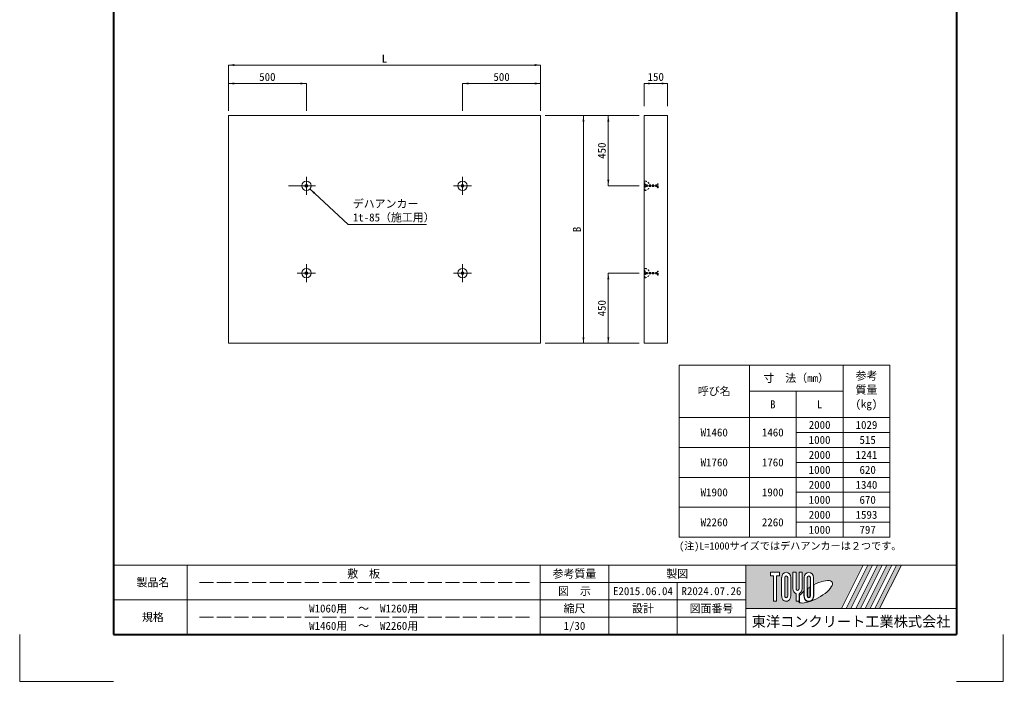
# Model space of a CAD drawing. Units: millimetres at full size. Extents: x 437 to 15013, y 6664 to 15633.
# Drawn here: x 8713 to 15013, y 6664 to 10906 of the extents above; entities that cross this region are included whole.
import ezdxf
from ezdxf.enums import TextEntityAlignment as Align

# ---------------------------------------------------------------- set-up
doc = ezdxf.new("R2010")
doc.units = ezdxf.units.MM
doc.header["$LTSCALE"] = 15
for name, pattern in [('DASHED', [7.5, 6, -1.5]), ('USER1', [1.35, 0.75, -0.6]), ('USER2', [28.575, 19.05, -3.175, 3.175, -3.175])]:
    doc.linetypes.add(name, pattern=pattern)
doc.layers.add('0_2', color=7, linetype='Continuous')
for name, color, linetype, lineweight in [('Defpoints_3', 7, 'Continuous', 13), ('インサート', 3, 'USER1', 5), ('図枠', 7, 'Continuous', 5), ('寸法線', 7, 'Continuous', 9), ('寸法表', 30, 'Continuous', 20), ('本体', 2, 'Continuous', 20), ('補助線', 8, 'Continuous', 13)]:
    doc.layers.add(name, color=color, linetype=linetype, lineweight=lineweight)
doc.styles.add('ＭＳ ゴシック', font='')
doc.styles.get('ＭＳ ゴシック').set_extended_font_data('MS Gothic')

# ---------------------------------------------------------------- blocks, each defined once
blk = doc.blocks.new('filled_arrow')
at = {"color": 0, "linetype": 'Continuous', "lineweight": -2}
blk.add_solid([(7.5, 1.25), (0, 0), (7.5, -1.25)], dxfattribs=at)

msp = doc.modelspace()

# ---------------------------------------------------------------- hatches: boundary and pattern name
at = {"layer": '図枠'}
h = msp.add_hatch(color=256, dxfattribs=at)
h.paths.add_polyline_path([(13363.06, 7409.2), (13363.06, 7130.76), (13975.62, 7130.76), (14114.84, 7409.2)])
edge = h.paths.add_edge_path(flags=16)
edge.add_ellipse((13807.81, 7237.8), major_axis=(109.09, 61.06), ratio=0.3471473, start_angle=-144.311216, end_angle=72.189903, ccw=False)
edge.add_ellipse((13767.42, 7211.44), major_axis=(0, 37.12), ratio=0.8463542, start_angle=-160.703457, end_angle=-90)
edge.add_line((13798.84, 7211.44), (13798.84, 7282.21))
edge = h.paths.add_edge_path(flags=16)
edge.add_ellipse((13767.42, 7328.52), major_axis=(0, 34.27), ratio=0.8463542, start_angle=-90, end_angle=90, ccw=False)
edge.add_line((13796.42, 7328.52), (13796.42, 7211.44))
edge.add_ellipse((13767.42, 7211.44), major_axis=(0, 34.27), ratio=0.8463542, start_angle=90, end_angle=-90, ccw=False)
edge.add_line((13738.41, 7211.44), (13738.41, 7328.52))
edge = h.paths.add_edge_path(flags=16)
edge.add_line((13777.08, 7328.52), (13777.08, 7211.44))
edge.add_ellipse((13767.42, 7211.44), major_axis=(0, 11.42), ratio=0.8463542, start_angle=90, end_angle=-90, ccw=False)
edge.add_line((13757.75, 7211.44), (13757.75, 7328.52))
edge.add_ellipse((13767.42, 7328.52), major_axis=(0, 11.42), ratio=0.8463542, start_angle=-90, end_angle=90, ccw=False)
edge = h.paths.add_edge_path(flags=16)
edge.add_line((13774.67, 7268.68), (13774.67, 7211.44))
edge.add_ellipse((13767.42, 7211.44), major_axis=(0, 8.57), ratio=0.8463542, start_angle=90, end_angle=-90, ccw=False)
edge.add_line((13760.16, 7211.44), (13760.16, 7259.31))
edge.add_ellipse((13807.81, 7237.8), major_axis=(109.09, 61.06), ratio=0.3471473, start_angle=107.791742, end_angle=126.471319, ccw=False)
edge = h.paths.add_edge_path(flags=16)
edge.add_line((13723.91, 7362.79), (13723.91, 7257.84))
edge.add_ellipse((13694.91, 7257.84), major_axis=(0, 34.27), ratio=0.8463542, start_angle=-163.341167, end_angle=-90, ccw=False)
edge.add_line((13704.57, 7225.54), (13704.57, 7177.17))
edge.add_line((13704.57, 7177.17), (13685.24, 7177.17))
edge.add_line((13685.24, 7177.17), (13685.24, 7225.54))
edge.add_ellipse((13694.91, 7257.84), major_axis=(0, 34.27), ratio=0.8463542, start_angle=90, end_angle=163.341167, ccw=False)
edge.add_line((13665.9, 7257.84), (13665.9, 7362.79))
edge.add_line((13665.9, 7362.79), (13685.24, 7362.79))
edge.add_line((13685.24, 7362.79), (13685.24, 7257.84))
edge.add_ellipse((13694.91, 7257.84), major_axis=(0, 11.42), ratio=0.8463542, start_angle=90, end_angle=-90)
edge.add_line((13704.57, 7257.84), (13704.57, 7362.79))
edge.add_line((13704.57, 7362.79), (13723.91, 7362.79))
edge = h.paths.add_edge_path(flags=16)
edge.add_line((13735.99, 7240.99), (13735.99, 7211.44))
edge.add_ellipse((13767.42, 7211.44), major_axis=(0, 37.12), ratio=0.8463542, start_angle=90, end_angle=-171.54427)
edge.add_ellipse((13807.81, 7237.8), major_axis=(109.09, 61.06), ratio=0.3471473, start_angle=-178.649536, end_angle=-148.292442, ccw=False)
edge.add_line((13700.41, 7174.31), (13706.99, 7174.31))
edge.add_line((13706.99, 7174.31), (13706.99, 7210.51))
edge.add_ellipse((13807.81, 7237.8), major_axis=(109.09, 61.06), ratio=0.3471473, start_angle=148.21912, end_angle=165.908122, ccw=False)
edge = h.paths.add_edge_path(flags=16)
edge.add_ellipse((13622.4, 7328.52), major_axis=(0, 34.27), ratio=0.8463542, start_angle=-90, end_angle=90, ccw=False)
edge.add_line((13651.4, 7328.52), (13651.4, 7211.44))
edge.add_ellipse((13622.4, 7211.44), major_axis=(0, 34.27), ratio=0.8463542, start_angle=90, end_angle=-90, ccw=False)
edge.add_line((13593.39, 7211.44), (13593.39, 7328.52))
edge = h.paths.add_edge_path(flags=16)
edge.add_line((13632.06, 7328.52), (13632.06, 7211.44))
edge.add_ellipse((13622.4, 7211.44), major_axis=(0, 11.42), ratio=0.8463542, start_angle=90, end_angle=-90, ccw=False)
edge.add_line((13612.73, 7211.44), (13612.73, 7328.52))
edge.add_ellipse((13622.4, 7328.52), major_axis=(0, 11.42), ratio=0.8463542, start_angle=-90, end_angle=90, ccw=False)
h.paths.add_polyline_path([(13578.89, 7362.79), (13578.89, 7339.95), (13559.55, 7339.95), (13559.55, 7177.17), (13540.22, 7177.17), (13540.22, 7339.95), (13520.88, 7339.95), (13520.88, 7362.79)], flags=16)
for points in [[(14006.25, 7130.76), (14036.88, 7130.76), (14176.1, 7409.2), (14145.47, 7409.2)], [(14237.35, 7409.2), (14206.72, 7409.2), (14067.5, 7130.76), (14098.13, 7130.76)], [(14298.61, 7409.2), (14267.98, 7409.2), (14128.76, 7130.76), (14159.39, 7130.76)], [(14359.86, 7409.2), (14329.24, 7409.2), (14190.02, 7130.76), (14220.65, 7130.76)]]:
    msp.add_hatch(color=256, dxfattribs=at).paths.add_polyline_path(points)

# ---------------------------------------------------------------- linework, layer by layer
at = {"layer": 'Defpoints_3'}
for p, q in [((8713.06, 6963.7), (8713.06, 6663.7)), ((15013.06, 6963.7), (15013.06, 6663.7)), ((9313.06, 6663.7), (8713.06, 6663.7)), ((14713.06, 6663.7), (15013.06, 6663.7))]:
    msp.add_line(p, q, dxfattribs=at)
at = {"layer": 'インサート', "color": 7}
for p, q in [((12711.74, 9810.7), (12711.74, 9870.7)), ((12711.74, 9870.7), (12716.74, 9870.7)), ((12711.74, 9844.7), (12716.74, 9844.7)), ((12711.74, 9836.7), (12716.74, 9836.7)), ((12716.74, 9810.7), (12716.74, 9870.7)), ((12716.74, 9849.7), (12720.74, 9849.7)), ((12716.74, 9831.7), (12720.74, 9831.7)), ((12723.74, 9845.7), (12720.74, 9849.7)), ((12720.74, 9831.7), (12720.74, 9849.7)), ((12720.74, 9831.7), (12723.74, 9835.7)), ((12723.74, 9835.7), (12723.74, 9845.7)), ((12723.74, 9845.7), (12793.43, 9845.7)), ((12723.74, 9835.7), (12793.39, 9835.7)), ((12796.33, 9847.93), (12797.74, 9853.2)), ((12796.33, 9833.48), (12797.74, 9828.2)), ((12797.74, 9828.2), (12797.74, 9853.2)), ((12797.74, 9853.2), (12801.74, 9853.2)), ((12797.74, 9828.2), (12801.74, 9828.2)), ((12801.74, 9828.2), (12801.74, 9853.2)), ((12711.74, 9810.7), (12716.74, 9810.7)), ((12711.74, 9250.7), (12711.74, 9310.7)), ((12711.74, 9310.7), (12716.74, 9310.7)), ((12711.74, 9284.7), (12716.74, 9284.7)), ((12711.74, 9276.7), (12716.74, 9276.7)), ((12716.74, 9250.7), (12716.74, 9310.7)), ((12716.74, 9289.7), (12720.74, 9289.7)), ((12716.74, 9271.7), (12720.74, 9271.7)), ((12723.74, 9285.7), (12720.74, 9289.7)), ((12720.74, 9271.7), (12720.74, 9289.7)), ((12720.74, 9271.7), (12723.74, 9275.7)), ((12723.74, 9275.7), (12723.74, 9285.7)), ((12723.74, 9285.7), (12793.43, 9285.7)), ((12723.74, 9275.7), (12793.39, 9275.7)), ((12796.33, 9287.93), (12797.74, 9293.2)), ((12796.33, 9273.48), (12797.74, 9268.2)), ((12797.74, 9268.2), (12797.74, 9293.2)), ((12797.74, 9293.2), (12801.74, 9293.2)), ((12797.74, 9268.2), (12801.74, 9268.2)), ((12801.74, 9268.2), (12801.74, 9293.2)), ((12711.74, 9250.7), (12716.74, 9250.7))]:
    msp.add_line(p, q, dxfattribs=at)
at = {"layer": 'インサート', "color": 7, "linetype": 'Continuous', "lineweight": 9}
for centre, radius in [((10549.47, 9840.7), 30), ((10549.47, 9840.7), 9), ((11549.47, 9840.7), 30), ((11549.47, 9840.7), 9), ((10549.47, 9280.7), 30), ((10549.47, 9280.7), 9), ((11549.47, 9280.7), 30), ((11549.47, 9280.7), 9)]:
    msp.add_circle(centre, radius, dxfattribs=at)
at = {"layer": 'インサート', "color": 7}
for centre, radius, start, end in [((12716.74, 9840.7), 30, 270, 90), ((12793.43, 9832.7), 3, 14.99312, 90.70776), ((12793.43, 9848.7), 3, 270, 345.01637), ((12716.74, 9280.7), 30, 270, 90), ((12793.43, 9272.7), 3, 14.99312, 90.70776), ((12793.43, 9288.7), 3, 270, 345.01637)]:
    msp.add_arc(centre, radius, start, end, dxfattribs=at)
at = {"layer": '図枠', "lineweight": 40}
for p, q in [((9313.06, 15273.7), (9313.06, 6963.7)), ((14713.06, 15273.7), (14713.06, 6963.7)), ((9313.06, 6963.7), (14713.06, 6963.7))]:
    msp.add_line(p, q, dxfattribs=at)
at = {"layer": '図枠', "lineweight": 13}
for p, q in [((14713.06, 7409.2), (9313.06, 7409.2)), ((9785.56, 6963.7), (9785.56, 7409.2)), ((12046.81, 6963.7), (12046.81, 7409.2)), ((12485.56, 6963.7), (12485.56, 7409.2)), ((13363.06, 6963.7), (13363.06, 7409.2)), ((13363.06, 7297.83), (12046.81, 7297.83)), ((12924.31, 6963.7), (12924.31, 7297.83)), ((13363.06, 7186.45), (9313.06, 7186.45)), ((13363.06, 7075.08), (12046.81, 7075.08))]:
    msp.add_line(p, q, dxfattribs=at)
at = {"layer": '図枠'}
for p, q in [((13363.06, 7409.2), (14114.84, 7409.2)), ((14114.84, 7409.2), (13975.62, 7130.76)), ((14145.47, 7409.2), (14006.25, 7130.76)), ((14176.1, 7409.2), (14036.88, 7130.76)), ((14206.72, 7409.2), (14067.5, 7130.76)), ((14237.35, 7409.2), (14098.13, 7130.76)), ((14267.98, 7409.2), (14128.76, 7130.76)), ((14145.47, 7409.2), (14176.1, 7409.2)), ((14298.61, 7409.2), (14159.39, 7130.76)), ((14329.24, 7409.2), (14190.02, 7130.76)), ((14206.72, 7409.2), (14237.35, 7409.2)), ((14359.86, 7409.2), (14220.65, 7130.76)), ((14267.98, 7409.2), (14298.61, 7409.2)), ((14329.24, 7409.2), (14359.86, 7409.2)), ((13520.88, 7362.79), (13520.88, 7339.95)), ((13520.88, 7362.79), (13578.89, 7362.79)), ((13540.22, 7339.95), (13520.88, 7339.95)), ((13540.22, 7339.95), (13540.22, 7177.17)), ((13559.55, 7339.95), (13559.55, 7177.17)), ((13578.89, 7339.95), (13559.55, 7339.95)), ((13578.89, 7362.79), (13578.89, 7339.95)), ((13593.39, 7328.52), (13593.39, 7211.44)), ((13612.73, 7211.44), (13612.73, 7328.52)), ((13632.06, 7328.52), (13632.06, 7211.44)), ((13651.4, 7211.44), (13651.4, 7328.52)), ((13665.9, 7362.79), (13685.24, 7362.79)), ((13665.9, 7257.84), (13665.9, 7362.79)), ((13685.24, 7362.79), (13685.24, 7257.84)), ((13704.57, 7362.79), (13723.91, 7362.79)), ((13704.57, 7257.84), (13704.57, 7362.79)), ((13723.91, 7362.79), (13723.91, 7257.84)), ((13738.41, 7328.52), (13738.41, 7211.44)), ((13757.75, 7211.44), (13757.75, 7328.52)), ((13777.08, 7328.52), (13777.08, 7211.44)), ((13796.42, 7211.44), (13796.42, 7328.52)), ((13760.16, 7211.44), (13760.16, 7259.31)), ((13774.67, 7268.68), (13774.67, 7211.44)), ((13798.84, 7211.44), (13798.84, 7282.21)), ((13685.24, 7225.54), (13685.24, 7177.17)), ((13704.57, 7225.54), (13704.57, 7177.17)), ((13706.99, 7210.51), (13706.99, 7174.31)), ((13735.99, 7240.99), (13735.99, 7211.44)), ((13363.06, 7130.76), (13975.62, 7130.76)), ((13559.55, 7177.17), (13540.22, 7177.17)), ((13704.57, 7177.17), (13685.24, 7177.17)), ((13700.41, 7174.31), (13706.99, 7174.31)), ((14006.25, 7130.76), (14036.88, 7130.76)), ((14067.5, 7130.76), (14098.13, 7130.76)), ((14128.76, 7130.76), (14159.39, 7130.76)), ((14190.02, 7130.76), (14220.65, 7130.76))]:
    msp.add_line(p, q, dxfattribs=at)
at = {"layer": '図枠', "linetype": 'DASHED', "lineweight": 9}
for p, q in [((11979.31, 7297.83), (9853.06, 7297.83)), ((11979.31, 7075.08), (9853.06, 7075.08))]:
    msp.add_line(p, q, dxfattribs=at)
at = {"layer": '図枠'}
for centre, major_axis, ratio, start_param, end_param in [((13622.4, 7328.52), (0, 34.27), 0.846354, 4.712389, 7.8539816), ((13622.4, 7328.52), (0, 11.42), 0.846354, 4.712389, 7.8539816), ((13767.42, 7328.52), (0, 34.27), 0.846354, 4.712389, 7.8539816), ((13767.42, 7328.52), (0, 11.42), 0.846354, 4.712389, 7.8539816), ((13807.81, 7237.8), (109.09, 61.06), 0.347147, 4.2621853, 7.7429163), ((13694.91, 7257.84), (0, 34.27), 0.846354, 1.5707963, 2.8017557), ((13694.91, 7257.84), (0, 11.42), 0.846354, 1.5707963, 4.712389), ((13694.91, 7257.84), (0, 34.27), 0.846354, 3.4814296, 4.712389), ((13807.81, 7237.8), (109.09, 61.06), 0.347147, 1.6817405, 1.8219833), ((13622.4, 7211.44), (0, 34.27), 0.846354, 1.5707963, 4.712389), ((13622.4, 7211.44), (0, 11.42), 0.846354, 1.5707963, 4.712389), ((13807.81, 7237.8), (109.09, 61.06), 0.347147, 2.0815197, 2.5155126), ((13767.42, 7211.44), (0, 37.12), 0.846354, 1.5707963, 3.3154679), ((13767.42, 7211.44), (0, 34.27), 0.846354, 1.5707963, 4.712389), ((13767.42, 7211.44), (0, 11.42), 0.846354, 1.5707963, 4.712389), ((13767.42, 7211.44), (0, 8.57), 0.846354, 1.5707963, 4.712389), ((13767.42, 7211.44), (0, 37.12), 0.846354, 3.5338438, 4.712389), ((13807.81, 7237.8), (109.09, 61.06), 0.347147, 3.2093975, 4.2004451)]:
    msp.add_ellipse(centre, major_axis=major_axis, ratio=ratio, start_param=start_param, end_param=end_param, dxfattribs=at)
at = {"layer": '寸法線'}
for p, q in [((10049.47, 10614.61), (12049.47, 10614.61)), ((10049.47, 10320.7), (10049.47, 10614.61)), ((12049.47, 10320.7), (12049.47, 10614.61)), ((10049.47, 10496.37), (10549.47, 10496.37)), ((10049.47, 10320.7), (10049.47, 10496.37)), ((10549.47, 10320.7), (10549.47, 10496.37)), ((11549.47, 10496.37), (12049.47, 10496.37)), ((11549.47, 10320.7), (11549.47, 10496.37)), ((12049.47, 10320.7), (12049.47, 10496.37)), ((12079.47, 10290.7), (12323.79, 10290.7)), ((12323.79, 8830.7), (12323.79, 10290.7)), ((12323.79, 8830.7), (12323.79, 10290.7)), ((12681.74, 10290.7), (12323.79, 10290.7)), ((12483.08, 9840.7), (12483.08, 10290.7)), ((12681.74, 10290.7), (12483.08, 10290.7)), ((12681.74, 9840.7), (12483.08, 9840.7)), ((12483.08, 8830.7), (12483.08, 9280.7)), ((12681.74, 9280.7), (12483.08, 9280.7)), ((12079.47, 8830.7), (12323.79, 8830.7)), ((12681.74, 8830.7), (12323.79, 8830.7)), ((12681.74, 8830.7), (12483.08, 8830.7))]:
    msp.add_line(p, q, dxfattribs=at)
at = {"layer": '寸法線', "lineweight": 13}
for p, q in [((12711.74, 10496.37), (12861.74, 10496.37)), ((12711.74, 10350.7), (12711.74, 10496.37)), ((12861.74, 10350.7), (12861.74, 10496.37))]:
    msp.add_line(p, q, dxfattribs=at)
at = {"layer": '寸法線', "linetype": 'USER2'}
for p, q in [((10549.47, 9898.9), (10549.47, 9782.5)), ((11549.47, 9898.9), (11549.47, 9782.5)), ((10491.27, 9840.7), (10607.67, 9840.7)), ((11491.27, 9840.7), (11607.67, 9840.7)), ((10549.47, 9338.9), (10549.47, 9222.5)), ((11549.47, 9338.9), (11549.47, 9222.5)), ((10491.27, 9280.7), (10607.67, 9280.7)), ((11491.27, 9280.7), (11607.67, 9280.7))]:
    msp.add_line(p, q, dxfattribs=at)
at = {"layer": '寸法線'}
msp.add_lwpolyline([(10571.85, 9820.72), (10816.7, 9591.63), (11318.17, 9591.63)], dxfattribs=at)
at = {"layer": '寸法表'}
for p, q in [((12936.46, 8691.49), (14286.46, 8691.49)), ((12936.46, 8691.49), (12936.46, 7587.49)), ((13386.46, 8691.49), (13386.46, 7587.49)), ((13986.46, 8691.49), (13986.46, 7587.49)), ((14286.46, 8691.49), (14286.46, 7587.49)), ((13386.46, 8523.49), (13986.46, 8523.49)), ((13686.46, 8523.49), (13686.46, 7587.49)), ((12936.46, 8355.49), (14286.46, 8355.49)), ((13686.46, 8259.49), (14286.46, 8259.49)), ((12936.46, 8163.49), (14286.46, 8163.49)), ((13686.46, 8067.49), (14286.46, 8067.49)), ((12936.46, 7971.49), (14286.46, 7971.49)), ((13686.46, 7875.49), (14286.46, 7875.49)), ((12936.46, 7779.49), (14286.46, 7779.49)), ((13686.46, 7683.49), (14286.46, 7683.49)), ((12936.46, 7587.49), (14286.46, 7587.49))]:
    msp.add_line(p, q, dxfattribs=at)
at = {"layer": '本体'}
for p, q in [((12049.47, 10290.7), (10049.47, 10290.7)), ((10049.47, 10290.7), (10049.47, 8830.7)), ((12049.47, 8830.7), (12049.47, 10290.7)), ((10049.47, 8830.7), (12049.47, 8830.7))]:
    msp.add_line(p, q, dxfattribs=at)
msp.add_lwpolyline([(12711.74, 10290.7), (12861.74, 10290.7), (12861.74, 8830.7), (12711.74, 8830.7)], close=True, dxfattribs=at)
at = {"layer": '補助線'}
for p, q in [((10519.47, 9840.7), (10435.47, 9840.7)), ((13363.06, 7130.76), (14713.06, 7130.76))]:
    msp.add_line(p, q, dxfattribs=at)
at = {"layer": '補助線', "lineweight": 5}
for p, q in [((12711.74, 9840.7), (12801.74, 9840.7)), ((12711.74, 9280.7), (12801.74, 9280.7))]:
    msp.add_line(p, q, dxfattribs=at)

# ---------------------------------------------------------------- block references
at = {"layer": '寸法線', "xscale": 5.2, "yscale": 5.2}
for p in [(10049.47, 10614.61), (10049.47, 10496.37), (11549.47, 10496.37)]:
    msp.add_blockref('filled_arrow', p, dxfattribs=at)
for p, rotation in [((12049.47, 10614.61), 180), ((10549.47, 10496.37), 180), ((12049.47, 10496.37), 180), ((12323.79, 10290.7), 270), ((12323.79, 10290.7), 270), ((12483.08, 10290.7), 270), ((12483.08, 9840.7), 90), ((10571.85, 9820.72), 316.9), ((12483.08, 9280.7), 270), ((12323.79, 8830.7), 90), ((12323.79, 8830.7), 90), ((12483.08, 8830.7), 90)]:
    msp.add_blockref('filled_arrow', p, dxfattribs=dict(at, rotation=rotation))
at = {"layer": '寸法線', "lineweight": 13, "xscale": 4.8, "yscale": 4.8}
msp.add_blockref('filled_arrow', (12711.74, 10496.37), dxfattribs=at)
at = {"layer": '寸法線', "lineweight": 13, "xscale": 4.8, "yscale": 4.8, "rotation": 180}
msp.add_blockref('filled_arrow', (12861.74, 10496.37), dxfattribs=at)

# ---------------------------------------------------------------- texts
at = {"layer": '0_2', "style": 'ＭＳ ゴシック'}
msp.add_text('(注)L=1000サイズではデハアンカーは２つです。', height=47.47, dxfattribs=at).set_placement((12936.46, 7555.43), align=Align.TOP_LEFT)
at = {"layer": '図枠', "style": 'ＭＳ ゴシック'}
for s, height, p in [('敷\u3000板', 51.27, (10916.18, 7353.51)), ('参考質量', 51.27, (12266.18, 7353.51)), ('製図', 51.27, (12924.31, 7353.51)), ('製品名', 51.27, (9566.18, 7297.83)), ('図\u3000示', 51.27, (12266.18, 7242.14)), ('E2015.06.04', 51.27, (12704.93, 7242.14)), ('R2024.07.26', 51.27, (13143.68, 7242.14)), ('W1060用\u3000～\u3000W1260用', 51.27, (10916.18, 7130.76)), ('縮尺', 51.27, (12266.18, 7130.76)), ('設計', 51.27, (12704.93, 7130.76)), ('図面番号', 51.27, (13143.68, 7130.76)), ('規格', 51.27, (9566.18, 7075.08)), ('東洋コンクリート工業株式会社', 66.65, (14038.06, 7047.23)), ('W1460用\u3000～\u3000W2260用', 51.27, (10916.18, 7019.39)), ('1/30', 51.27, (12266.18, 7019.39))]:
    msp.add_text(s, height=height, dxfattribs=at).set_placement(p, align=Align.MIDDLE_CENTER)
at = {"layer": '寸法線', "style": 'ＭＳ ゴシック'}
for s, p in [('L', (11049.47, 10656.61)), ('500', (10299.47, 10538.37)), ('500', (11799.47, 10538.37)), ('150', (12786.74, 10538.37))]:
    msp.add_text(s, height=51.27, dxfattribs=at).set_placement(p, align=Align.MIDDLE_CENTER)
for s, p in [('450', (12441.08, 10065.7)), ('B', (12281.79, 9560.7)), ('B', (12281.79, 9560.7)), ('450', (12441.08, 9055.7))]:
    msp.add_text(s, height=51.27, rotation=90, dxfattribs=at).set_placement(p, align=Align.MIDDLE_CENTER)
for s, p in [('デハアンカー', (10846.7, 9684.45)), ('1t-85（施工用）', (10846.7, 9596.7))]:
    msp.add_text(s, height=51.27, dxfattribs=at).set_placement(p, align=Align.BOTTOM_LEFT)
at = {"layer": '寸法表', "style": 'ＭＳ ゴシック'}
for s, p in [('寸\u3000法（mm）', (13686.46, 8607.49)), ('呼び名', (13161.46, 8523.49)), ('B', (13536.46, 8439.49)), ('L', (13836.46, 8439.49)), ('2000', (13836.46, 8307.49)), ('1029', (14136.46, 8307.49)), ('W1460', (13161.46, 8259.49)), ('1460', (13536.46, 8259.49)), ('1000', (13836.46, 8211.49)), ('2000', (13836.46, 8115.49)), ('1241', (14136.46, 8115.49)), ('W1760', (13161.46, 8067.49)), ('1760', (13536.46, 8067.49)), ('1000', (13836.46, 8019.49)), ('2000', (13836.46, 7923.49)), ('1340', (14136.46, 7923.49)), ('W1900', (13161.46, 7875.49)), ('1900', (13536.46, 7875.49)), ('1000', (13836.46, 7827.49)), ('2000', (13836.46, 7731.49)), ('1593', (14136.46, 7731.49)), ('W2260', (13161.46, 7683.49)), ('2260', (13536.46, 7683.49)), ('1000', (13836.46, 7635.49))]:
    msp.add_text(s, height=51.27, dxfattribs=at).set_placement(p, align=Align.MIDDLE_CENTER)
for s, p in [('参考', (14066.53, 8648.46)), ('質量', (14066.53, 8558.46)), ('(kg)', (14066.53, 8468.46))]:
    msp.add_text(s, height=51.27, dxfattribs=at).set_placement(p, align=Align.TOP_LEFT)
for s, p in [('515', (14196.46, 8211.49)), ('620', (14196.46, 8019.49)), ('670', (14196.46, 7827.49)), ('797', (14196.46, 7635.49))]:
    msp.add_text(s, height=51.27, dxfattribs=at).set_placement(p, align=Align.MIDDLE_RIGHT)

doc.saveas('drawing.dxf')
